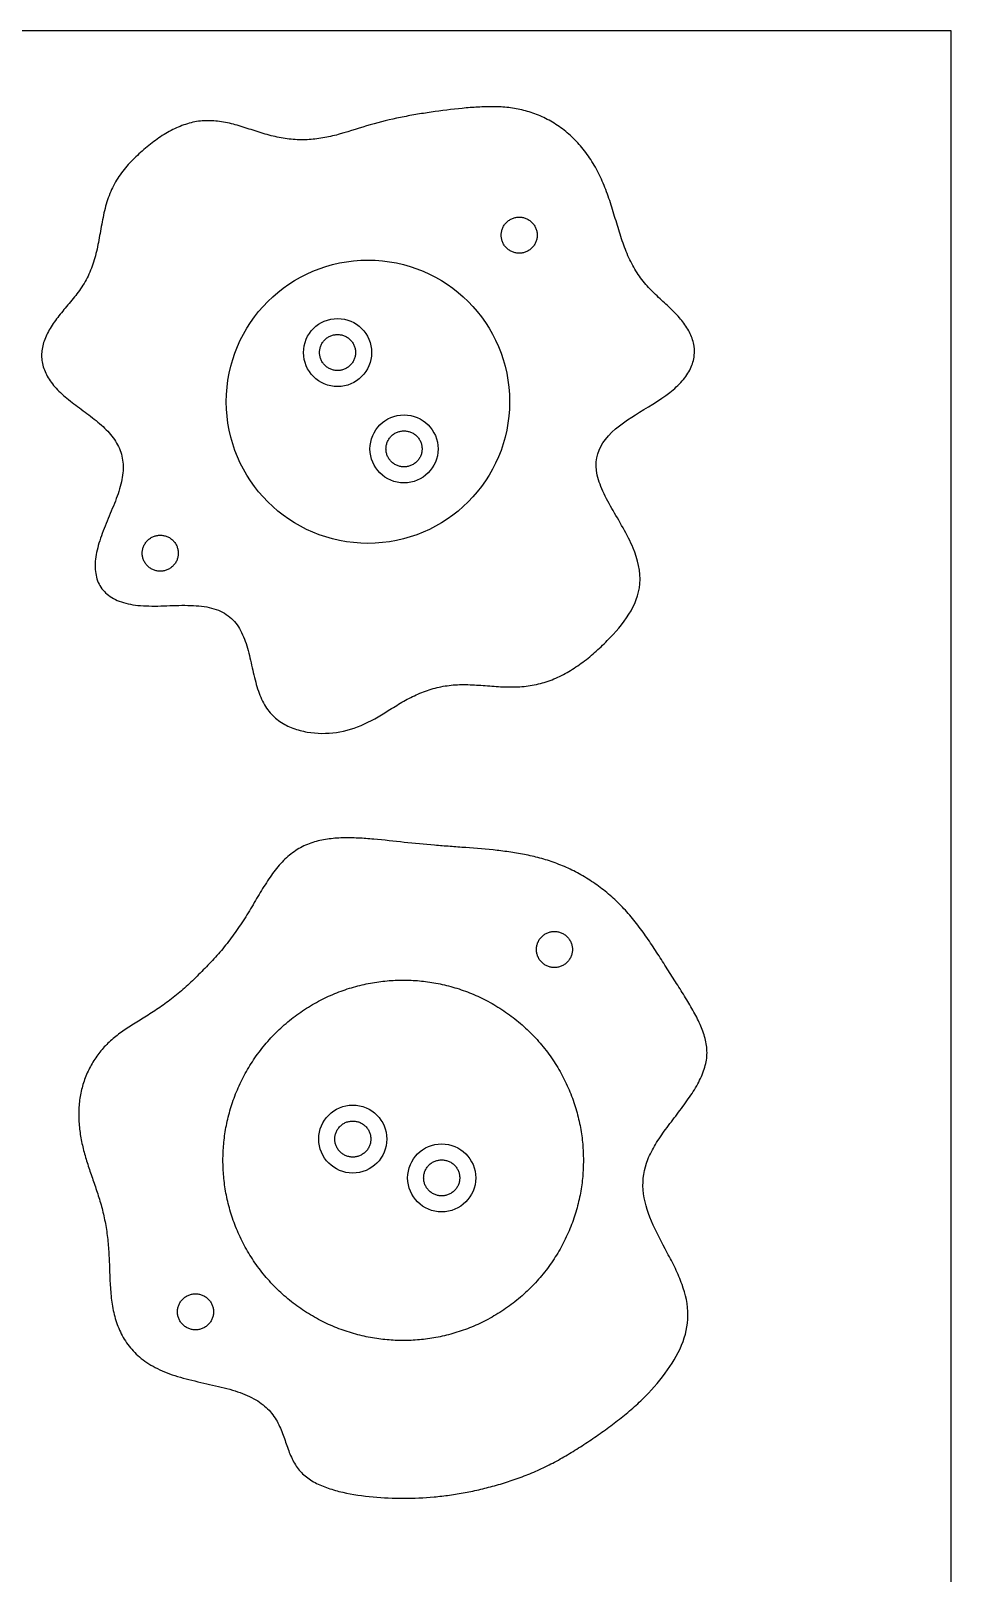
# Model space of a CAD drawing. Header units: centimetres. Extents: x -137 to -47, y -235 to -25.
# Drawn here: x -67.01 to -46.59, y -59.23 to -25 of the extents above; entities that cross this region are included whole.
import ezdxf

# ---------------------------------------------------------------- set-up
doc = ezdxf.new("R2010")
doc.units = ezdxf.units.CM
doc.layers.add('Talls', color=7, linetype='Continuous', true_color=0xa80098)

msp = doc.modelspace()

# ---------------------------------------------------------------- linework, layer by layer
at = {"layer": 'Talls'}
msp.add_lwpolyline([(-136.588, -235), (-46.588, -235), (-46.588, -25), (-136.588, -25)], close=True, dxfattribs=at)
for centre, radius in [((-59.532, -33.232), 3.144), ((-60.207, -32.14), 0.755), ((-58.732, -34.279), 0.755), ((-59.869, -49.598), 0.755), ((-57.896, -50.46), 0.755)]:
    msp.add_circle(centre, radius, dxfattribs=at)
for points, knots in [([(-52.835, -33.029), (-53.046, -33.194), (-53.365, -33.377), (-53.591, -33.52), (-53.819, -33.664), (-54.093, -33.85), (-54.262, -34.067), (-54.422, -34.27), (-54.492, -34.499), (-54.46, -34.757), (-54.443, -34.896), (-54.397, -35.035), (-54.343, -35.163), (-54.28, -35.309), (-54.196, -35.461), (-54.118, -35.599), (-53.966, -35.867), (-53.767, -36.193), (-53.647, -36.479), (-53.544, -36.727), (-53.475, -37.001), (-53.498, -37.273), (-53.518, -37.519), (-53.611, -37.742), (-53.74, -37.949), (-53.873, -38.162), (-54.044, -38.357), (-54.22, -38.535), (-54.311, -38.626), (-54.405, -38.714), (-54.501, -38.799), (-54.598, -38.883), (-54.697, -38.963), (-54.799, -39.038), (-54.902, -39.113), (-55.006, -39.181), (-55.114, -39.243), (-55.222, -39.304), (-55.332, -39.358), (-55.446, -39.402), (-55.559, -39.446), (-55.676, -39.482), (-55.795, -39.507), (-55.914, -39.533), (-56.037, -39.549), (-56.161, -39.557), (-56.286, -39.565), (-56.413, -39.565), (-56.541, -39.559), (-56.669, -39.554), (-56.798, -39.544), (-56.928, -39.534), (-57.057, -39.524), (-57.186, -39.514), (-57.313, -39.511), (-57.44, -39.508), (-57.564, -39.511), (-57.686, -39.524), (-57.808, -39.536), (-57.927, -39.557), (-58.043, -39.587), (-58.159, -39.617), (-58.271, -39.656), (-58.381, -39.702), (-58.49, -39.748), (-58.596, -39.802), (-58.7, -39.859), (-58.804, -39.917), (-58.906, -39.979), (-59.007, -40.041), (-59.208, -40.166), (-59.406, -40.291), (-59.608, -40.385), (-59.811, -40.479), (-60.019, -40.541), (-60.233, -40.572), (-60.447, -40.602), (-60.666, -40.601), (-60.881, -40.563), (-60.988, -40.545), (-61.094, -40.517), (-61.196, -40.479), (-61.298, -40.44), (-61.395, -40.391), (-61.485, -40.329), (-61.576, -40.268), (-61.658, -40.193), (-61.73, -40.104), (-61.801, -40.015), (-61.862, -39.91), (-61.912, -39.792), (-61.962, -39.674), (-62.003, -39.543), (-62.038, -39.403), (-62.074, -39.264), (-62.105, -39.118), (-62.138, -38.972), (-62.172, -38.827), (-62.208, -38.683), (-62.255, -38.549), (-62.303, -38.416), (-62.361, -38.292), (-62.436, -38.187), (-62.512, -38.082), (-62.605, -37.995), (-62.717, -37.928), (-62.829, -37.861), (-62.961, -37.816), (-63.11, -37.788), (-63.259, -37.761), (-63.424, -37.751), (-63.598, -37.751), (-63.772, -37.751), (-63.955, -37.76), (-64.132, -37.765), (-64.309, -37.769), (-64.481, -37.768), (-64.637, -37.753), (-64.793, -37.737), (-64.932, -37.706), (-65.052, -37.659), (-65.173, -37.613), (-65.274, -37.551), (-65.354, -37.474), (-65.434, -37.398), (-65.494, -37.307), (-65.533, -37.205), (-65.571, -37.103), (-65.589, -36.989), (-65.588, -36.866), (-65.587, -36.743), (-65.566, -36.612), (-65.531, -36.474), (-65.496, -36.336), (-65.446, -36.192), (-65.389, -36.046), (-65.332, -35.899), (-65.267, -35.75), (-65.206, -35.603), (-65.144, -35.455), (-65.087, -35.309), (-65.045, -35.168), (-65.002, -35.027), (-64.975, -34.892), (-64.968, -34.763), (-64.96, -34.634), (-64.972, -34.511), (-65.005, -34.396), (-65.037, -34.281), (-65.09, -34.173), (-65.159, -34.072), (-65.194, -34.021), (-65.233, -33.972), (-65.276, -33.924), (-65.318, -33.876), (-65.364, -33.829), (-65.413, -33.784), (-65.51, -33.693), (-65.618, -33.608), (-65.729, -33.524), (-65.839, -33.441), (-65.951, -33.36), (-66.058, -33.278), (-66.166, -33.197), (-66.267, -33.115), (-66.357, -33.031), (-66.446, -32.946), (-66.523, -32.858), (-66.585, -32.768), (-66.647, -32.678), (-66.695, -32.586), (-66.727, -32.492), (-66.759, -32.398), (-66.776, -32.302), (-66.776, -32.207), (-66.776, -32.111), (-66.761, -32.015), (-66.732, -31.92), (-66.702, -31.825), (-66.659, -31.731), (-66.605, -31.638), (-66.552, -31.545), (-66.487, -31.452), (-66.417, -31.36), (-66.382, -31.314), (-66.345, -31.268), (-66.307, -31.222), (-66.27, -31.176), (-66.231, -31.13), (-66.193, -31.083), (-66.154, -31.037), (-66.115, -30.99), (-66.076, -30.943), (-66.038, -30.896), (-66, -30.848), (-65.963, -30.798), (-65.89, -30.7), (-65.823, -30.596), (-65.766, -30.485), (-65.709, -30.375), (-65.661, -30.257), (-65.622, -30.133), (-65.582, -30.009), (-65.552, -29.879), (-65.525, -29.746), (-65.499, -29.614), (-65.476, -29.478), (-65.452, -29.342), (-65.439, -29.275), (-65.427, -29.208), (-65.413, -29.141), (-65.399, -29.074), (-65.384, -29.008), (-65.367, -28.943), (-65.334, -28.813), (-65.293, -28.688), (-65.242, -28.569), (-65.191, -28.45), (-65.13, -28.338), (-65.059, -28.232), (-64.989, -28.126), (-64.908, -28.027), (-64.821, -27.933), (-64.734, -27.84), (-64.64, -27.752), (-64.544, -27.668), (-64.448, -27.584), (-64.349, -27.504), (-64.249, -27.431), (-64.148, -27.358), (-64.046, -27.291), (-63.941, -27.234), (-63.837, -27.176), (-63.731, -27.127), (-63.622, -27.089), (-63.514, -27.051), (-63.404, -27.023), (-63.293, -27.008), (-63.181, -26.993), (-63.068, -26.99), (-62.954, -26.998), (-62.84, -27.005), (-62.724, -27.024), (-62.608, -27.051), (-62.491, -27.078), (-62.374, -27.113), (-62.256, -27.15), (-62.138, -27.188), (-62.019, -27.228), (-61.901, -27.264), (-61.841, -27.282), (-61.782, -27.299), (-61.723, -27.315), (-61.663, -27.331), (-61.604, -27.345), (-61.545, -27.358), (-61.426, -27.383), (-61.308, -27.401), (-61.191, -27.411), (-61.073, -27.42), (-60.956, -27.422), (-60.839, -27.414), (-60.722, -27.407), (-60.606, -27.392), (-60.491, -27.37), (-60.376, -27.349), (-60.262, -27.321), (-60.149, -27.289), (-59.923, -27.227), (-59.702, -27.151), (-59.481, -27.086), (-59.259, -27.022), (-59.038, -26.969), (-58.813, -26.923), (-58.7, -26.9), (-58.587, -26.879), (-58.473, -26.859), (-58.358, -26.84), (-58.244, -26.822), (-58.129, -26.805), (-57.899, -26.771), (-57.668, -26.742), (-57.438, -26.72), (-57.322, -26.709), (-57.207, -26.699), (-57.092, -26.693), (-56.978, -26.686), (-56.863, -26.682), (-56.749, -26.684), (-56.635, -26.685), (-56.522, -26.691), (-56.409, -26.704), (-56.297, -26.717), (-56.185, -26.737), (-56.075, -26.765), (-55.964, -26.793), (-55.855, -26.828), (-55.749, -26.872), (-55.642, -26.916), (-55.538, -26.969), (-55.436, -27.029), (-55.335, -27.089), (-55.237, -27.158), (-55.144, -27.234), (-55.05, -27.311), (-54.961, -27.395), (-54.877, -27.486), (-54.793, -27.577), (-54.714, -27.675), (-54.641, -27.78), (-54.567, -27.884), (-54.5, -27.995), (-54.438, -28.112), (-54.377, -28.228), (-54.322, -28.351), (-54.272, -28.477), (-54.222, -28.604), (-54.177, -28.735), (-54.134, -28.867), (-54.092, -29), (-54.052, -29.135), (-54.012, -29.269), (-53.973, -29.4), (-53.932, -29.534), (-53.887, -29.664), (-53.844, -29.79), (-53.796, -29.915), (-53.741, -30.036), (-53.688, -30.151), (-53.628, -30.264), (-53.559, -30.37), (-53.492, -30.473), (-53.417, -30.57), (-53.336, -30.661), (-53.256, -30.751), (-53.17, -30.834), (-53.082, -30.916), (-52.996, -30.995), (-52.908, -31.073), (-52.823, -31.154), (-52.743, -31.231), (-52.664, -31.313), (-52.593, -31.399), (-52.526, -31.479), (-52.464, -31.565), (-52.414, -31.657), (-52.367, -31.742), (-52.329, -31.833), (-52.307, -31.928), (-52.285, -32.02), (-52.279, -32.114), (-52.289, -32.209), (-52.3, -32.307), (-52.329, -32.402), (-52.371, -32.492), (-52.419, -32.592), (-52.483, -32.684), (-52.555, -32.768), (-52.638, -32.863), (-52.735, -32.951), (-52.835, -33.029)], [0, 0, 0, 0, 0.903684, 0.903684, 0.903684, 1.779304, 1.779304, 1.779304, 2.537225, 2.537225, 2.537225, 2.963001, 2.963001, 2.963001, 3.453839, 3.453839, 3.453839, 4.45387, 4.45387, 4.45387, 5.277577, 5.277577, 5.277577, 6.010676, 6.010676, 6.010676, 6.771262, 6.771262, 6.771262, 7.157102, 7.157102, 7.157102, 7.539448, 7.539448, 7.539448, 7.915006, 7.915006, 7.915006, 8.283601, 8.283601, 8.283601, 8.649344, 8.649344, 8.649344, 9.019535, 9.019535, 9.019535, 9.399476, 9.399476, 9.399476, 9.787243, 9.787243, 9.787243, 10.173106, 10.173106, 10.173106, 10.547505, 10.547505, 10.547505, 10.910539, 10.910539, 10.910539, 11.267933, 11.267933, 11.267933, 11.624547, 11.624547, 11.624547, 11.981081, 11.981081, 11.981081, 12.67518, 12.67518, 12.67518, 13.331817, 13.331817, 13.331817, 13.984818, 13.984818, 13.984818, 14.312367, 14.312367, 14.312367, 14.639507, 14.639507, 14.639507, 14.974044, 14.974044, 14.974044, 15.337532, 15.337532, 15.337532, 15.747309, 15.747309, 15.747309, 16.18995, 16.18995, 16.18995, 16.629572, 16.629572, 16.629572, 17.037036, 17.037036, 17.037036, 17.424488, 17.424488, 17.424488, 17.845985, 17.845985, 17.845985, 18.337145, 18.337145, 18.337145, 18.871238, 18.871238, 18.871238, 19.377103, 19.377103, 19.377103, 19.805554, 19.805554, 19.805554, 20.164019, 20.164019, 20.164019, 20.492413, 20.492413, 20.492413, 20.839922, 20.839922, 20.839922, 21.238523, 21.238523, 21.238523, 21.690203, 21.690203, 21.690203, 22.169606, 22.169606, 22.169606, 22.633629, 22.633629, 22.633629, 23.048291, 23.048291, 23.048291, 23.419913, 23.419913, 23.419913, 23.782853, 23.782853, 23.782853, 23.971369, 23.971369, 23.971369, 24.167291, 24.167291, 24.167291, 24.576376, 24.576376, 24.576376, 24.98777, 24.98777, 24.98777, 25.375952, 25.375952, 25.375952, 25.725155, 25.725155, 25.725155, 26.037966, 26.037966, 26.037966, 26.329801, 26.329801, 26.329801, 26.621943, 26.621943, 26.621943, 26.932664, 26.932664, 26.932664, 27.268637, 27.268637, 27.268637, 27.444794, 27.444794, 27.444794, 27.624786, 27.624786, 27.624786, 27.807206, 27.807206, 27.807206, 27.990913, 27.990913, 27.990913, 28.361781, 28.361781, 28.361781, 28.743335, 28.743335, 28.743335, 29.142145, 29.142145, 29.142145, 29.552834, 29.552834, 29.552834, 29.758143, 29.758143, 29.758143, 29.961002, 29.961002, 29.961002, 30.3563, 30.3563, 30.3563, 30.740762, 30.740762, 30.740762, 31.123779, 31.123779, 31.123779, 31.508011, 31.508011, 31.508011, 31.886325, 31.886325, 31.886325, 32.252333, 32.252333, 32.252333, 32.603572, 32.603572, 32.603572, 32.943943, 32.943943, 32.943943, 33.284051, 33.284051, 33.284051, 33.635274, 33.635274, 33.635274, 34.001177, 34.001177, 34.001177, 34.374075, 34.374075, 34.374075, 34.559133, 34.559133, 34.559133, 34.74203, 34.74203, 34.74203, 35.100798, 35.100798, 35.100798, 35.452969, 35.452969, 35.452969, 35.80388, 35.80388, 35.80388, 36.155723, 36.155723, 36.155723, 36.854585, 36.854585, 36.854585, 37.542569, 37.542569, 37.542569, 37.888748, 37.888748, 37.888748, 38.236862, 38.236862, 38.236862, 38.933355, 38.933355, 38.933355, 39.279593, 39.279593, 39.279593, 39.623144, 39.623144, 39.623144, 39.964113, 39.964113, 39.964113, 40.304712, 40.304712, 40.304712, 40.648429, 40.648429, 40.648429, 40.998428, 40.998428, 40.998428, 41.356677, 41.356677, 41.356677, 41.724147, 41.724147, 41.724147, 42.101686, 42.101686, 42.101686, 42.490607, 42.490607, 42.490607, 42.892717, 42.892717, 42.892717, 43.306627, 43.306627, 43.306627, 43.726155, 43.726155, 43.726155, 44.140958, 44.140958, 44.140958, 44.54091, 44.54091, 44.54091, 44.922344, 44.922344, 44.922344, 45.289764, 45.289764, 45.289764, 45.649479, 45.649479, 45.649479, 46.000955, 46.000955, 46.000955, 46.337477, 46.337477, 46.337477, 46.652504, 46.652504, 46.652504, 46.946084, 46.946084, 46.946084, 47.230089, 47.230089, 47.230089, 47.527416, 47.527416, 47.527416, 47.861345, 47.861345, 47.861345, 48.244518, 48.244518, 48.244518, 48.244518]), ([(-53.32, -50.051, -8), (-53.406, -50.267, -8), (-53.442, -50.492, -8), (-53.424, -50.724, -8), (-53.406, -50.963, -8), (-53.331, -51.199, -8), (-53.239, -51.418, -8), (-53.14, -51.654, -8), (-53.008, -51.896, -8), (-52.889, -52.122, -8), (-52.828, -52.238, -8), (-52.766, -52.356, -8), (-52.71, -52.474, -8), (-52.656, -52.587, -8), (-52.604, -52.705, -8), (-52.561, -52.824, -8), (-52.482, -53.044, -8), (-52.43, -53.276, -8), (-52.431, -53.511, -8), (-52.432, -53.74, -8), (-52.483, -53.961, -8), (-52.57, -54.172, -8), (-52.662, -54.394, -8), (-52.793, -54.605, -8), (-52.936, -54.797, -8), (-53.087, -55.001, -8), (-53.258, -55.194, -8), (-53.44, -55.372, -8), (-53.532, -55.462, -8), (-53.628, -55.549, -8), (-53.726, -55.633, -8), (-53.825, -55.717, -8), (-53.926, -55.798, -8), (-54.029, -55.876, -8), (-54.132, -55.955, -8), (-54.236, -56.032, -8), (-54.341, -56.106, -8), (-54.446, -56.181, -8), (-54.552, -56.254, -8), (-54.658, -56.325, -8), (-54.765, -56.396, -8), (-54.872, -56.464, -8), (-54.98, -56.531, -8), (-55.088, -56.597, -8), (-55.196, -56.661, -8), (-55.306, -56.722, -8), (-55.416, -56.782, -8), (-55.527, -56.84, -8), (-55.64, -56.893, -8), (-55.752, -56.947, -8), (-55.866, -56.997, -8), (-55.981, -57.043, -8), (-56.096, -57.089, -8), (-56.213, -57.132, -8), (-56.329, -57.171, -8), (-56.446, -57.211, -8), (-56.562, -57.247, -8), (-56.679, -57.281, -8), (-56.796, -57.314, -8), (-56.913, -57.344, -8), (-57.029, -57.372, -8), (-57.145, -57.399, -8), (-57.262, -57.423, -8), (-57.377, -57.445, -8), (-57.492, -57.466, -8), (-57.607, -57.485, -8), (-57.722, -57.501, -8), (-57.836, -57.516, -8), (-57.95, -57.529, -8), (-58.063, -57.54, -8), (-58.29, -57.56, -8), (-58.516, -57.57, -8), (-58.742, -57.57, -8), (-58.967, -57.57, -8), (-59.193, -57.56, -8), (-59.42, -57.539, -8), (-59.646, -57.519, -8), (-59.873, -57.486, -8), (-60.093, -57.437, -8), (-60.203, -57.412, -8), (-60.311, -57.382, -8), (-60.414, -57.347, -8), (-60.517, -57.312, -8), (-60.616, -57.271, -8), (-60.707, -57.222, -8), (-60.799, -57.173, -8), (-60.882, -57.117, -8), (-60.955, -57.051, -8), (-61.029, -56.985, -8), (-61.091, -56.91, -8), (-61.144, -56.826, -8), (-61.197, -56.743, -8), (-61.24, -56.65, -8), (-61.278, -56.552, -8), (-61.316, -56.455, -8), (-61.35, -56.351, -8), (-61.387, -56.248, -8), (-61.423, -56.144, -8), (-61.462, -56.039, -8), (-61.512, -55.938, -8), (-61.561, -55.837, -8), (-61.621, -55.741, -8), (-61.698, -55.652, -8), (-61.774, -55.564, -8), (-61.868, -55.483, -8), (-61.98, -55.412, -8), (-62.092, -55.341, -8), (-62.223, -55.28, -8), (-62.369, -55.227, -8), (-62.516, -55.174, -8), (-62.68, -55.129, -8), (-62.851, -55.088, -8), (-63.022, -55.047, -8), (-63.201, -55.009, -8), (-63.376, -54.968, -8), (-63.551, -54.927, -8), (-63.721, -54.882, -8), (-63.877, -54.829, -8), (-64.033, -54.775, -8), (-64.175, -54.713, -8), (-64.302, -54.642, -8), (-64.429, -54.57, -8), (-64.541, -54.49, -8), (-64.638, -54.403, -8), (-64.736, -54.315, -8), (-64.819, -54.219, -8), (-64.89, -54.118, -8), (-64.96, -54.016, -8), (-65.018, -53.908, -8), (-65.065, -53.796, -8), (-65.112, -53.684, -8), (-65.148, -53.567, -8), (-65.175, -53.447, -8), (-65.202, -53.327, -8), (-65.221, -53.204, -8), (-65.234, -53.08, -8), (-65.247, -52.955, -8), (-65.255, -52.829, -8), (-65.26, -52.703, -8), (-65.265, -52.578, -8), (-65.269, -52.452, -8), (-65.274, -52.327, -8), (-65.279, -52.203, -8), (-65.286, -52.08, -8), (-65.296, -51.96, -8), (-65.306, -51.839, -8), (-65.32, -51.721, -8), (-65.338, -51.604, -8), (-65.356, -51.488, -8), (-65.378, -51.375, -8), (-65.404, -51.263, -8), (-65.417, -51.207, -8), (-65.431, -51.152, -8), (-65.446, -51.098, -8), (-65.461, -51.043, -8), (-65.476, -50.989, -8), (-65.493, -50.935, -8), (-65.525, -50.828, -8), (-65.56, -50.723, -8), (-65.596, -50.619, -8), (-65.631, -50.516, -8), (-65.667, -50.413, -8), (-65.702, -50.311, -8), (-65.737, -50.209, -8), (-65.77, -50.107, -8), (-65.8, -50.004, -8), (-65.83, -49.901, -8), (-65.857, -49.798, -8), (-65.88, -49.693, -8), (-65.902, -49.588, -8), (-65.92, -49.482, -8), (-65.933, -49.375, -8), (-65.945, -49.268, -8), (-65.952, -49.16, -8), (-65.952, -49.053, -8), (-65.952, -48.946, -8), (-65.946, -48.839, -8), (-65.932, -48.732, -8), (-65.918, -48.628, -8), (-65.897, -48.524, -8), (-65.868, -48.422, -8), (-65.84, -48.322, -8), (-65.804, -48.223, -8), (-65.761, -48.128, -8), (-65.74, -48.081, -8), (-65.717, -48.035, -8), (-65.693, -47.99, -8), (-65.668, -47.945, -8), (-65.642, -47.9, -8), (-65.615, -47.857, -8), (-65.588, -47.814, -8), (-65.559, -47.772, -8), (-65.529, -47.73, -8), (-65.499, -47.69, -8), (-65.467, -47.65, -8), (-65.434, -47.611, -8), (-65.368, -47.534, -8), (-65.297, -47.463, -8), (-65.22, -47.395, -8), (-65.142, -47.327, -8), (-65.06, -47.263, -8), (-64.974, -47.203, -8), (-64.886, -47.141, -8), (-64.793, -47.082, -8), (-64.701, -47.024, -8), (-64.604, -46.964, -8), (-64.506, -46.905, -8), (-64.41, -46.845, -8), (-64.36, -46.813, -8), (-64.31, -46.782, -8), (-64.261, -46.749, -8), (-64.211, -46.716, -8), (-64.162, -46.683, -8), (-64.112, -46.649, -8), (-64.012, -46.579, -8), (-63.913, -46.506, -8), (-63.818, -46.429, -8), (-63.72, -46.35, -8), (-63.625, -46.268, -8), (-63.533, -46.182, -8), (-63.439, -46.096, -8), (-63.346, -46.006, -8), (-63.256, -45.915, -8), (-63.164, -45.823, -8), (-63.073, -45.729, -8), (-62.984, -45.633, -8), (-62.895, -45.537, -8), (-62.807, -45.437, -8), (-62.722, -45.334, -8), (-62.638, -45.23, -8), (-62.555, -45.122, -8), (-62.476, -45.011, -8), (-62.397, -44.899, -8), (-62.32, -44.784, -8), (-62.246, -44.666, -8), (-62.172, -44.548, -8), (-62.1, -44.426, -8), (-62.029, -44.306, -8), (-61.958, -44.185, -8), (-61.888, -44.066, -8), (-61.815, -43.952, -8), (-61.743, -43.837, -8), (-61.668, -43.728, -8), (-61.59, -43.628, -8), (-61.511, -43.527, -8), (-61.429, -43.435, -8), (-61.342, -43.356, -8), (-61.254, -43.276, -8), (-61.161, -43.208, -8), (-61.064, -43.152, -8), (-61.015, -43.123, -8), (-60.966, -43.098, -8), (-60.915, -43.076, -8), (-60.864, -43.053, -8), (-60.812, -43.033, -8), (-60.759, -43.016, -8), (-60.654, -42.982, -8), (-60.545, -42.958, -8), (-60.433, -42.942, -8), (-60.322, -42.925, -8), (-60.208, -42.917, -8), (-60.094, -42.914, -8), (-59.979, -42.911, -8), (-59.864, -42.913, -8), (-59.749, -42.918, -8), (-59.634, -42.924, -8), (-59.519, -42.932, -8), (-59.405, -42.942, -8), (-59.177, -42.962, -8), (-58.952, -42.988, -8), (-58.728, -43.012, -8), (-58.504, -43.035, -8), (-58.28, -43.057, -8), (-58.053, -43.076, -8), (-57.939, -43.086, -8), (-57.825, -43.095, -8), (-57.71, -43.104, -8), (-57.595, -43.113, -8), (-57.479, -43.121, -8), (-57.363, -43.13, -8), (-57.132, -43.147, -8), (-56.9, -43.165, -8), (-56.668, -43.191, -8), (-56.552, -43.204, -8), (-56.436, -43.219, -8), (-56.32, -43.236, -8), (-56.205, -43.254, -8), (-56.089, -43.274, -8), (-55.975, -43.299, -8), (-55.86, -43.323, -8), (-55.746, -43.352, -8), (-55.632, -43.385, -8), (-55.519, -43.419, -8), (-55.406, -43.457, -8), (-55.295, -43.501, -8), (-55.184, -43.544, -8), (-55.074, -43.593, -8), (-54.965, -43.648, -8), (-54.857, -43.703, -8), (-54.75, -43.763, -8), (-54.646, -43.828, -8), (-54.541, -43.894, -8), (-54.439, -43.964, -8), (-54.34, -44.041, -8), (-54.241, -44.117, -8), (-54.145, -44.198, -8), (-54.053, -44.284, -8), (-53.96, -44.37, -8), (-53.871, -44.461, -8), (-53.786, -44.556, -8), (-53.701, -44.651, -8), (-53.619, -44.75, -8), (-53.541, -44.853, -8), (-53.463, -44.955, -8), (-53.388, -45.061, -8), (-53.314, -45.168, -8), (-53.241, -45.275, -8), (-53.169, -45.384, -8), (-53.099, -45.493, -8), (-53.028, -45.602, -8), (-52.958, -45.711, -8), (-52.889, -45.821, -8), (-52.819, -45.929, -8), (-52.75, -46.037, -8), (-52.682, -46.146, -8), (-52.614, -46.252, -8), (-52.547, -46.358, -8), (-52.481, -46.466, -8), (-52.418, -46.569, -8), (-52.355, -46.674, -8), (-52.297, -46.78, -8), (-52.241, -46.881, -8), (-52.188, -46.986, -8), (-52.142, -47.092, -8), (-52.099, -47.193, -8), (-52.063, -47.297, -8), (-52.039, -47.404, -8), (-52.015, -47.508, -8), (-52.004, -47.614, -8), (-52.008, -47.721, -8), (-52.013, -47.831, -8), (-52.034, -47.939, -8), (-52.068, -48.044, -8), (-52.104, -48.158, -8), (-52.155, -48.269, -8), (-52.212, -48.374, -8), (-52.274, -48.489, -8), (-52.347, -48.602, -8), (-52.422, -48.708, -8), (-52.501, -48.822, -8), (-52.587, -48.936, -8), (-52.671, -49.045, -8), (-52.755, -49.156, -8), (-52.843, -49.27, -8), (-52.925, -49.383, -8), (-53.004, -49.491, -8), (-53.082, -49.604, -8), (-53.151, -49.719, -8), (-53.215, -49.824, -8), (-53.274, -49.936, -8), (-53.32, -50.051, -8)], [0, 0, 0, 0, 0.693119, 0.693119, 0.693119, 1.417966, 1.417966, 1.417966, 2.204875, 2.204875, 2.204875, 2.599472, 2.599472, 2.599472, 2.979869, 2.979869, 2.979869, 3.686925, 3.686925, 3.686925, 4.371414, 4.371414, 4.371414, 5.09856, 5.09856, 5.09856, 5.86479, 5.86479, 5.86479, 6.252638, 6.252638, 6.252638, 6.641083, 6.641083, 6.641083, 7.028763, 7.028763, 7.028763, 7.414137, 7.414137, 7.414137, 7.795996, 7.795996, 7.795996, 8.174192, 8.174192, 8.174192, 8.549402, 8.549402, 8.549402, 8.922505, 8.922505, 8.922505, 9.293274, 9.293274, 9.293274, 9.659984, 9.659984, 9.659984, 10.021623, 10.021623, 10.021623, 10.377257, 10.377257, 10.377257, 10.726369, 10.726369, 10.726369, 11.07032, 11.07032, 11.07032, 11.749961, 11.749961, 11.749961, 12.429225, 12.429225, 12.429225, 13.111059, 13.111059, 13.111059, 13.444767, 13.444767, 13.444767, 13.764433, 13.764433, 13.764433, 14.067272, 14.067272, 14.067272, 14.362252, 14.362252, 14.362252, 14.6682, 14.6682, 14.6682, 14.991962, 14.991962, 14.991962, 15.326135, 15.326135, 15.326135, 15.669113, 15.669113, 15.669113, 16.042018, 16.042018, 16.042018, 16.475421, 16.475421, 16.475421, 16.976939, 16.976939, 16.976939, 17.515637, 17.515637, 17.515637, 18.035872, 18.035872, 18.035872, 18.501524, 18.501524, 18.501524, 18.915992, 18.915992, 18.915992, 19.297665, 19.297665, 19.297665, 19.665276, 19.665276, 19.665276, 20.032264, 20.032264, 20.032264, 20.404768, 20.404768, 20.404768, 20.782067, 20.782067, 20.782067, 21.15829, 21.15829, 21.15829, 21.526749, 21.526749, 21.526749, 21.884687, 21.884687, 21.884687, 22.23249, 22.23249, 22.23249, 22.403162, 22.403162, 22.403162, 22.571992, 22.571992, 22.571992, 22.904483, 22.904483, 22.904483, 23.230456, 23.230456, 23.230456, 23.552709, 23.552709, 23.552709, 23.874479, 23.874479, 23.874479, 24.196809, 24.196809, 24.196809, 24.52012, 24.52012, 24.52012, 24.841415, 24.841415, 24.841415, 25.158946, 25.158946, 25.158946, 25.471901, 25.471901, 25.471901, 25.626694, 25.626694, 25.626694, 25.780579, 25.780579, 25.780579, 25.933602, 25.933602, 25.933602, 26.08582, 26.08582, 26.08582, 26.390382, 26.390382, 26.390382, 26.702606, 26.702606, 26.702606, 27.029212, 27.029212, 27.029212, 27.371702, 27.371702, 27.371702, 27.548271, 27.548271, 27.548271, 27.727928, 27.727928, 27.727928, 28.095463, 28.095463, 28.095463, 28.472499, 28.472499, 28.472499, 28.857564, 28.857564, 28.857564, 29.248901, 29.248901, 29.248901, 29.646985, 29.646985, 29.646985, 30.053432, 30.053432, 30.053432, 30.468209, 30.468209, 30.468209, 30.888263, 30.888263, 30.888263, 31.302185, 31.302185, 31.302185, 31.697133, 31.697133, 31.697133, 32.066159, 32.066159, 32.066159, 32.412063, 32.412063, 32.412063, 32.579788, 32.579788, 32.579788, 32.746404, 32.746404, 32.746404, 33.081679, 33.081679, 33.081679, 33.42252, 33.42252, 33.42252, 33.767446, 33.767446, 33.767446, 34.112676, 34.112676, 34.112676, 34.793102, 34.793102, 34.793102, 35.471221, 35.471221, 35.471221, 35.815499, 35.815499, 35.815499, 36.162868, 36.162868, 36.162868, 36.8614, 36.8614, 36.8614, 37.211775, 37.211775, 37.211775, 37.563077, 37.563077, 37.563077, 37.916312, 37.916312, 37.916312, 38.272994, 38.272994, 38.272994, 38.63448, 38.63448, 38.63448, 39.001431, 39.001431, 39.001431, 39.373745, 39.373745, 39.373745, 39.7508, 39.7508, 39.7508, 40.131997, 40.131997, 40.131997, 40.517079, 40.517079, 40.517079, 40.905517, 40.905517, 40.905517, 41.295557, 41.295557, 41.295557, 41.684714, 41.684714, 41.684714, 42.069955, 42.069955, 42.069955, 42.447496, 42.447496, 42.447496, 42.812708, 42.812708, 42.812708, 43.160873, 43.160873, 43.160873, 43.490588, 43.490588, 43.490588, 43.810313, 43.810313, 43.810313, 44.141247, 44.141247, 44.141247, 44.502254, 44.502254, 44.502254, 44.897669, 44.897669, 44.897669, 45.316529, 45.316529, 45.316529, 45.739053, 45.739053, 45.739053, 46.144339, 46.144339, 46.144339, 46.517927, 46.517927, 46.517927, 46.517927])]:
    msp.add_open_spline(points, degree=3, knots=knots, dxfattribs=at)
for points, knots in [([(-55.775, -29.535), (-55.775, -29.135), (-56.175, -29.135), (-56.575, -29.135), (-56.575, -29.535), (-56.575, -29.935), (-56.175, -29.935), (-55.775, -29.935), (-55.775, -29.535)], [0, 0, 0, 0.628319, 0.628319, 1.256637, 1.256637, 1.884956, 1.884956, 2.513274, 2.513274, 2.513274]), ([(-59.807, -32.14), (-59.807, -31.74), (-60.207, -31.74), (-60.607, -31.74), (-60.607, -32.14), (-60.607, -32.54), (-60.207, -32.54), (-59.807, -32.54), (-59.807, -32.14)], [0, 0, 0, 0.628319, 0.628319, 1.256637, 1.256637, 1.884956, 1.884956, 2.513274, 2.513274, 2.513274]), ([(-58.332, -34.279), (-58.332, -33.879), (-58.732, -33.879), (-59.132, -33.879), (-59.132, -34.279), (-59.132, -34.679), (-58.732, -34.679), (-58.332, -34.679), (-58.332, -34.279)], [0, 0, 0, 0.628319, 0.628319, 1.256637, 1.256637, 1.884956, 1.884956, 2.513274, 2.513274, 2.513274]), ([(-63.742, -36.595), (-63.742, -36.195), (-64.142, -36.195), (-64.542, -36.195), (-64.542, -36.595), (-64.542, -36.995), (-64.142, -36.995), (-63.742, -36.995), (-63.742, -36.595)], [0, 0, 0, 0.628319, 0.628319, 1.256637, 1.256637, 1.884956, 1.884956, 2.513274, 2.513274, 2.513274]), ([(-54.994, -45.391, -8), (-54.994, -44.991, -8), (-55.394, -44.991, -8), (-55.794, -44.991, -8), (-55.794, -45.391, -8), (-55.794, -45.791, -8), (-55.394, -45.791, -8), (-54.994, -45.791, -8), (-54.994, -45.391, -8)], [0, 0, 0, 0.628319, 0.628319, 1.256637, 1.256637, 1.884956, 1.884956, 2.513274, 2.513274, 2.513274]), ([(-54.75, -50.07, -8), (-54.75, -46.07, -8), (-58.75, -46.07, -8), (-62.75, -46.07, -8), (-62.75, -50.07, -8), (-62.75, -54.07, -8), (-58.75, -54.07, -8), (-54.75, -54.07, -8), (-54.75, -50.07, -8)], [0, 0, 0, 6.283185, 6.283185, 12.566371, 12.566371, 18.849556, 18.849556, 25.132741, 25.132741, 25.132741]), ([(-59.469, -49.598), (-59.469, -49.198), (-59.869, -49.198), (-60.269, -49.198), (-60.269, -49.598), (-60.269, -49.998), (-59.869, -49.998), (-59.469, -49.998), (-59.469, -49.598)], [0, 0, 0, 0.628319, 0.628319, 1.256637, 1.256637, 1.884956, 1.884956, 2.513274, 2.513274, 2.513274]), ([(-57.496, -50.46), (-57.496, -50.06), (-57.896, -50.06), (-58.296, -50.06), (-58.296, -50.46), (-58.296, -50.86), (-57.896, -50.86), (-57.496, -50.86), (-57.496, -50.46)], [0, 0, 0, 0.628319, 0.628319, 1.256637, 1.256637, 1.884956, 1.884956, 2.513274, 2.513274, 2.513274]), ([(-62.96, -53.433, -8), (-62.96, -53.033, -8), (-63.36, -53.033, -8), (-63.76, -53.033, -8), (-63.76, -53.433, -8), (-63.76, -53.833, -8), (-63.36, -53.833, -8), (-62.96, -53.833, -8), (-62.96, -53.433, -8)], [0, 0, 0, 0.628319, 0.628319, 1.256637, 1.256637, 1.884956, 1.884956, 2.513274, 2.513274, 2.513274])]:
    msp.add_rational_spline(points, [1, 0.707106781187, 1, 0.707106781187, 1, 0.707106781187, 1, 0.707106781187, 1], degree=2, knots=knots, dxfattribs=at)

doc.saveas('drawing.dxf')
